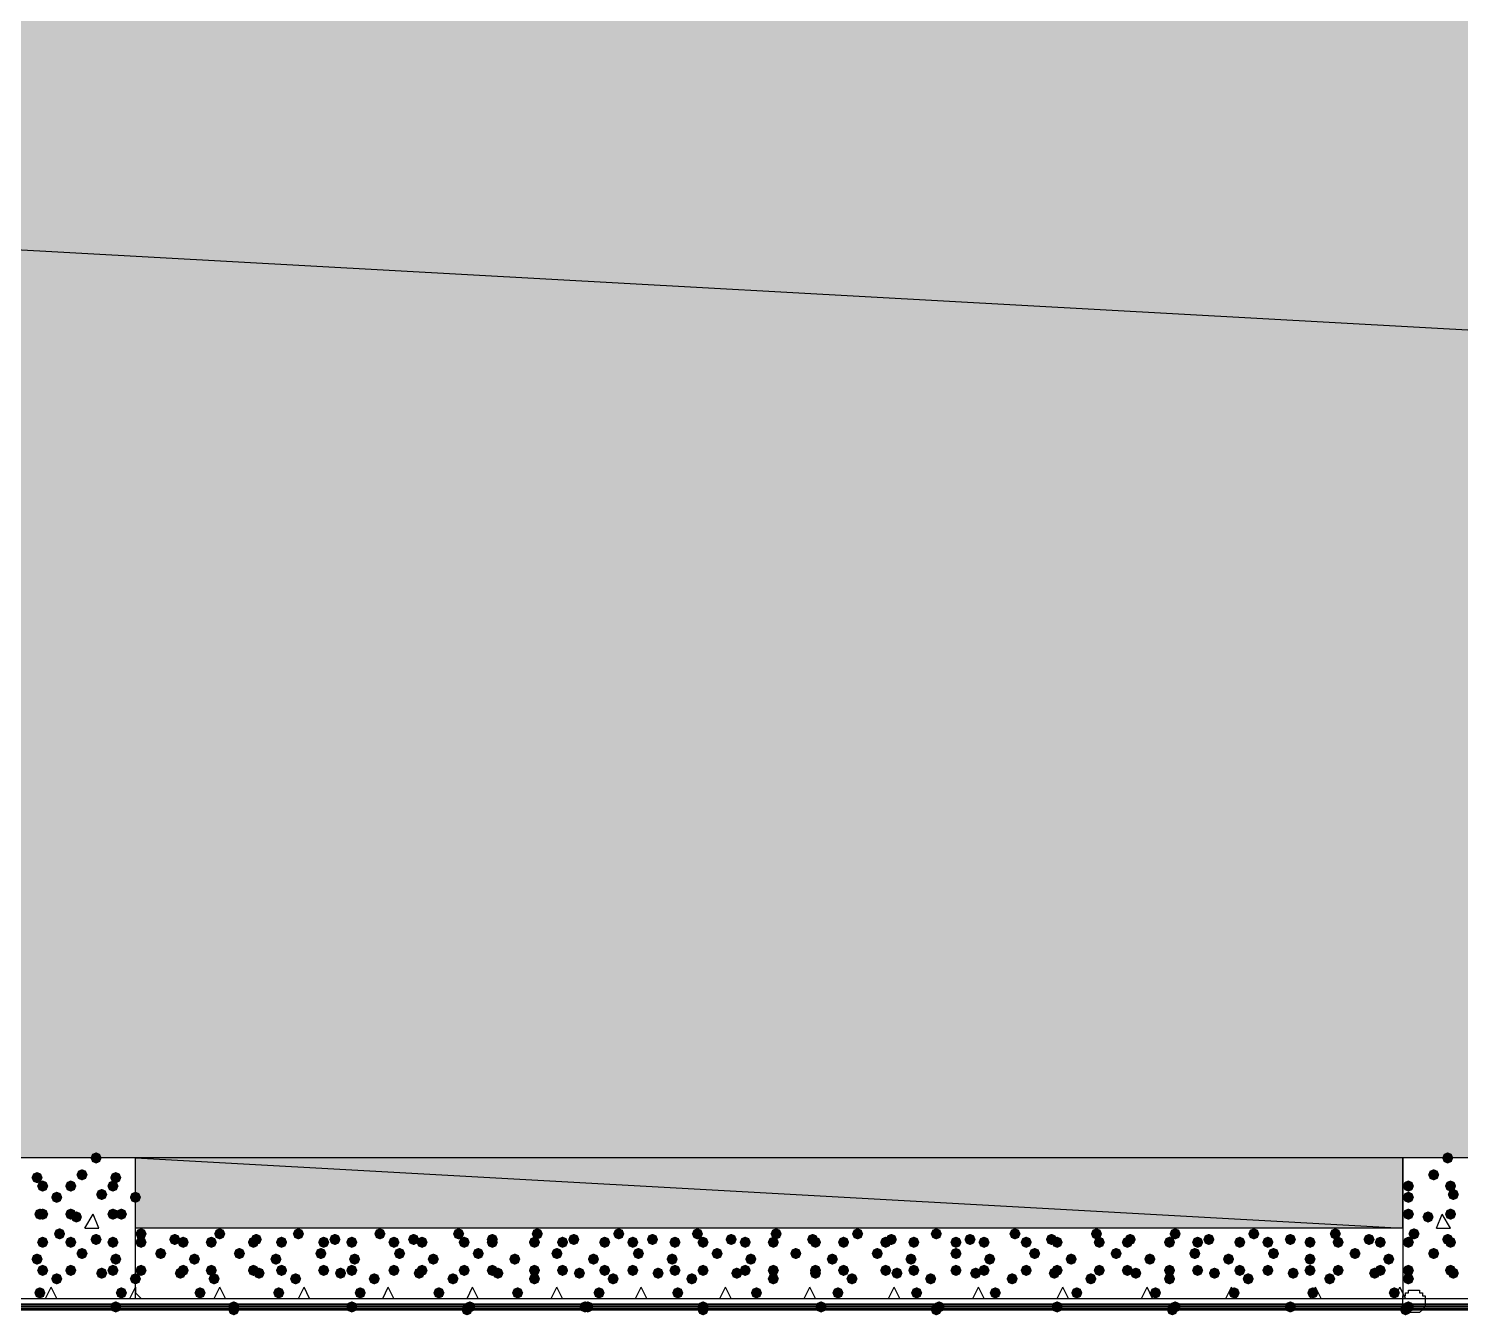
# Model space of a CAD drawing. Header units: millimetres. Extents: x 0 to 420, y 0 to 297.
# Drawn here: x 130.77 to 152.34, y 99.99 to 119.37 of the extents above; entities that cross this region are included whole.
import ezdxf

# ---------------------------------------------------------------- set-up
doc = ezdxf.new("R2010")
doc.units = ezdxf.units.MM
doc.layers.get('0').update_dxf_attribs({"linetype": 'CONTINUOUS'})

msp = doc.modelspace()

# ---------------------------------------------------------------- hatches: boundary and pattern name
at = {"true_color": 0x000008}
h = msp.add_hatch(color=0, dxfattribs=at)
h.paths.add_polyline_path([(378.544667, 121.454333), (32.469667, 121.454333), (378.544667, 102.362)], flags=0)
h.paths.add_polyline_path([(32.469667, 121.454333), (378.544667, 102.362), (32.469667, 102.362)], flags=0)
at = {"true_color": 0x000007}
for points in [[(131.868333, 102.362), (131.843463, 102.302204), (131.783667, 102.277333), (131.723871, 102.302204), (131.699, 102.362), (131.723871, 102.421796), (131.783667, 102.446667), (131.843462, 102.421796)], [(152.230667, 102.362), (152.205796, 102.302204), (152.146, 102.277333), (152.086204, 102.302204), (152.061333, 102.362), (152.086204, 102.421796), (152.146, 102.446667), (152.205796, 102.421796)], [(130.979333, 102.065667), (130.954462, 102.005871), (130.894667, 101.981), (130.834871, 102.005871), (130.81, 102.065667), (130.834871, 102.125462), (130.894667, 102.150333), (130.954462, 102.125463)], [(131.064, 101.938667), (131.039129, 101.878871), (130.979333, 101.854), (130.919538, 101.878871), (130.894667, 101.938667), (130.919537, 101.998462), (130.979333, 102.023333), (131.039129, 101.998463)], [(131.487333, 101.938667), (131.462463, 101.878871), (131.402667, 101.854), (131.342871, 101.878871), (131.318, 101.938667), (131.342871, 101.998462), (131.402667, 102.023333), (131.462462, 101.998463)], [(131.656667, 102.108), (131.631796, 102.048204), (131.572, 102.023333), (131.512204, 102.048204), (131.487333, 102.108), (131.512204, 102.167796), (131.572, 102.192667), (131.631796, 102.167796)], [(132.122333, 101.938667), (132.097463, 101.878871), (132.037667, 101.854), (131.977871, 101.878871), (131.953, 101.938667), (131.977871, 101.998462), (132.037667, 102.023333), (132.097462, 101.998463)], [(132.164667, 102.065667), (132.139796, 102.005871), (132.08, 101.981), (132.020204, 102.005871), (131.995333, 102.065667), (132.020204, 102.125462), (132.08, 102.150333), (132.139796, 102.125463)], [(151.638, 101.938667), (151.613129, 101.878871), (151.553333, 101.854), (151.493538, 101.878871), (151.468667, 101.938667), (151.493537, 101.998462), (151.553333, 102.023333), (151.613129, 101.998463)], [(152.019, 102.108), (151.994129, 102.048204), (151.934333, 102.023333), (151.874538, 102.048204), (151.849667, 102.108), (151.874537, 102.167796), (151.934333, 102.192667), (151.994129, 102.167796)], [(152.273, 101.938667), (152.248129, 101.878871), (152.188333, 101.854), (152.128537, 101.878871), (152.103667, 101.938667), (152.128537, 101.998462), (152.188333, 102.023333), (152.248129, 101.998463)], [(131.275667, 101.769333), (131.250796, 101.709537), (131.191, 101.684667), (131.131204, 101.709537), (131.106333, 101.769333), (131.131204, 101.829129), (131.191, 101.854), (131.250796, 101.829129)], [(131.953, 101.811667), (131.928129, 101.751871), (131.868333, 101.727), (131.808538, 101.751871), (131.783667, 101.811667), (131.808537, 101.871462), (131.868333, 101.896333), (131.928129, 101.871463)], [(132.461, 101.769333), (132.436129, 101.709537), (132.376333, 101.684667), (132.316538, 101.709537), (132.291667, 101.769333), (132.316537, 101.829129), (132.376333, 101.854), (132.436129, 101.829129)], [(151.638, 101.769333), (151.613129, 101.709537), (151.553333, 101.684667), (151.493538, 101.709537), (151.468667, 101.769333), (151.493537, 101.829129), (151.553333, 101.854), (151.613129, 101.829129)], [(152.315333, 101.811667), (152.290462, 101.751871), (152.230667, 101.727), (152.170871, 101.751871), (152.146, 101.811667), (152.170871, 101.871462), (152.230667, 101.896333), (152.290462, 101.871463)], [(131.021667, 101.515333), (130.996796, 101.455537), (130.937, 101.430667), (130.877204, 101.455537), (130.852333, 101.515333), (130.877204, 101.575129), (130.937, 101.6), (130.996796, 101.575129)], [(131.064, 101.515333), (131.039129, 101.455537), (130.979333, 101.430667), (130.919538, 101.455537), (130.894667, 101.515333), (130.919537, 101.575129), (130.979333, 101.6), (131.039129, 101.575129)], [(131.487333, 101.515333), (131.462463, 101.455537), (131.402667, 101.430667), (131.342871, 101.455537), (131.318, 101.515333), (131.342871, 101.575129), (131.402667, 101.6), (131.462462, 101.575129)], [(132.122333, 101.515333), (132.097463, 101.455537), (132.037667, 101.430667), (131.977871, 101.455537), (131.953, 101.515333), (131.977871, 101.575129), (132.037667, 101.6), (132.097462, 101.575129)], [(132.249333, 101.515333), (132.224463, 101.455537), (132.164667, 101.430667), (132.104871, 101.455537), (132.08, 101.515333), (132.104871, 101.575129), (132.164667, 101.6), (132.224462, 101.575129)], [(151.638, 101.515333), (151.613129, 101.455537), (151.553333, 101.430667), (151.493538, 101.455537), (151.468667, 101.515333), (151.493537, 101.575129), (151.553333, 101.6), (151.613129, 101.575129)], [(152.273, 101.515333), (152.248129, 101.455537), (152.188333, 101.430667), (152.128537, 101.455537), (152.103667, 101.515333), (152.128537, 101.575129), (152.188333, 101.6), (152.248129, 101.575129)], [(131.572, 101.473), (131.547129, 101.413204), (131.487333, 101.388333), (131.427538, 101.413204), (131.402667, 101.473), (131.427537, 101.532796), (131.487333, 101.557667), (131.547129, 101.532796)], [(151.934333, 101.473), (151.909463, 101.413204), (151.849667, 101.388333), (151.789871, 101.413204), (151.765, 101.473), (151.789871, 101.532796), (151.849667, 101.557667), (151.909462, 101.532796)], [(131.064, 101.092), (131.039129, 101.032204), (130.979333, 101.007333), (130.919538, 101.032204), (130.894667, 101.092), (130.919537, 101.151796), (130.979333, 101.176667), (131.039129, 101.151796)], [(131.318, 101.219), (131.293129, 101.159204), (131.233333, 101.134333), (131.173537, 101.159204), (131.148667, 101.219), (131.173537, 101.278796), (131.233333, 101.303667), (131.293129, 101.278796)], [(131.487333, 101.092), (131.462463, 101.032204), (131.402667, 101.007333), (131.342871, 101.032204), (131.318, 101.092), (131.342871, 101.151796), (131.402667, 101.176667), (131.462462, 101.151796)], [(131.868333, 101.134333), (131.843463, 101.074537), (131.783667, 101.049667), (131.723871, 101.074537), (131.699, 101.134333), (131.723871, 101.194129), (131.783667, 101.219), (131.843462, 101.194129)], [(132.122333, 101.092), (132.097463, 101.032204), (132.037667, 101.007333), (131.977871, 101.032204), (131.953, 101.092), (131.977871, 101.151796), (132.037667, 101.176667), (132.097462, 101.151796)], [(151.638, 101.092), (151.613129, 101.032204), (151.553333, 101.007333), (151.493538, 101.032204), (151.468667, 101.092), (151.493537, 101.151796), (151.553333, 101.176667), (151.613129, 101.151796)], [(151.722667, 101.219), (151.697796, 101.159204), (151.638, 101.134333), (151.578204, 101.159204), (151.553333, 101.219), (151.578204, 101.278796), (151.638, 101.303667), (151.697796, 101.278796)], [(152.230667, 101.134333), (152.205796, 101.074537), (152.146, 101.049667), (152.086204, 101.074537), (152.061333, 101.134333), (152.086204, 101.194129), (152.146, 101.219), (152.205796, 101.194129)], [(152.273, 101.092), (152.248129, 101.032204), (152.188333, 101.007333), (152.128537, 101.032204), (152.103667, 101.092), (152.128537, 101.151796), (152.188333, 101.176667), (152.248129, 101.151796)], [(131.656667, 100.922667), (131.631796, 100.862871), (131.572, 100.838), (131.512204, 100.862871), (131.487333, 100.922667), (131.512204, 100.982462), (131.572, 101.007333), (131.631796, 100.982463)], [(152.019, 100.922667), (151.994129, 100.862871), (151.934333, 100.838), (151.874538, 100.862871), (151.849667, 100.922667), (151.874537, 100.982462), (151.934333, 101.007333), (151.994129, 100.982463)], [(130.979333, 100.838), (130.954462, 100.778204), (130.894667, 100.753333), (130.834871, 100.778204), (130.81, 100.838), (130.834871, 100.897796), (130.894667, 100.922667), (130.954462, 100.897796)], [(131.064, 100.668667), (131.039129, 100.608871), (130.979333, 100.584), (130.919538, 100.608871), (130.894667, 100.668667), (130.919537, 100.728462), (130.979333, 100.753333), (131.039129, 100.728463)], [(131.487333, 100.668667), (131.462463, 100.608871), (131.402667, 100.584), (131.342871, 100.608871), (131.318, 100.668667), (131.342871, 100.728462), (131.402667, 100.753333), (131.462462, 100.728463)], [(132.122333, 100.668667), (132.097463, 100.608871), (132.037667, 100.584), (131.977871, 100.608871), (131.953, 100.668667), (131.977871, 100.728462), (132.037667, 100.753333), (132.097462, 100.728463)], [(132.164667, 100.838), (132.139796, 100.778204), (132.08, 100.753333), (132.020204, 100.778204), (131.995333, 100.838), (132.020204, 100.897796), (132.08, 100.922667), (132.139796, 100.897796)], [(151.638, 100.668667), (151.613129, 100.608871), (151.553333, 100.584), (151.493538, 100.608871), (151.468667, 100.668667), (151.493537, 100.728462), (151.553333, 100.753333), (151.613129, 100.728463)], [(152.273, 100.668667), (152.248129, 100.608871), (152.188333, 100.584), (152.128537, 100.608871), (152.103667, 100.668667), (152.128537, 100.728462), (152.188333, 100.753333), (152.248129, 100.728463)], [(131.275667, 100.541667), (131.250796, 100.481871), (131.191, 100.457), (131.131204, 100.481871), (131.106333, 100.541667), (131.131204, 100.601462), (131.191, 100.626333), (131.250796, 100.601463)], [(131.953, 100.626333), (131.928129, 100.566537), (131.868333, 100.541667), (131.808538, 100.566537), (131.783667, 100.626333), (131.808537, 100.686129), (131.868333, 100.711), (131.928129, 100.686129)], [(132.461, 100.541667), (132.436129, 100.481871), (132.376333, 100.457), (132.316538, 100.481871), (132.291667, 100.541667), (132.316537, 100.601462), (132.376333, 100.626333), (132.436129, 100.601463)], [(151.638, 100.541667), (151.613129, 100.481871), (151.553333, 100.457), (151.493538, 100.481871), (151.468667, 100.541667), (151.493537, 100.601462), (151.553333, 100.626333), (151.613129, 100.601463)], [(152.315333, 100.626333), (152.290462, 100.566537), (152.230667, 100.541667), (152.170871, 100.566537), (152.146, 100.626333), (152.170871, 100.686129), (152.230667, 100.711), (152.290462, 100.686129)], [(131.021667, 100.33), (130.996796, 100.270204), (130.937, 100.245333), (130.877204, 100.270204), (130.852333, 100.33), (130.877204, 100.389796), (130.937, 100.414667), (130.996796, 100.389796)], [(132.249333, 100.33), (132.224463, 100.270204), (132.164667, 100.245333), (132.104871, 100.270204), (132.08, 100.33), (132.104871, 100.389796), (132.164667, 100.414667), (132.224462, 100.389796)]]:
    msp.add_hatch(color=0, dxfattribs=at).paths.add_polyline_path(points, flags=0)
at = {"true_color": 0x000008}
h = msp.add_hatch(color=0, dxfattribs=at)
h.paths.add_polyline_path([(151.468667, 102.362), (132.376333, 102.362), (151.468667, 101.303667)], flags=0)
h.paths.add_polyline_path([(132.376333, 102.362), (151.468667, 101.303667), (132.376333, 101.303667)], flags=0)
for points in [[(132.545667, 101.219), (132.520796, 101.159204), (132.461, 101.134333), (132.401204, 101.159204), (132.376333, 101.219), (132.401204, 101.278796), (132.461, 101.303667), (132.520796, 101.278796)], [(132.545667, 101.092), (132.520796, 101.032204), (132.461, 101.007333), (132.401204, 101.032204), (132.376333, 101.092), (132.401204, 101.151796), (132.461, 101.176667), (132.520796, 101.151796)], [(133.053667, 101.134333), (133.028796, 101.074537), (132.969, 101.049667), (132.909204, 101.074537), (132.884333, 101.134333), (132.909204, 101.194129), (132.969, 101.219), (133.028796, 101.194129)], [(133.180667, 101.092), (133.155796, 101.032204), (133.096, 101.007333), (133.036204, 101.032204), (133.011333, 101.092), (133.036204, 101.151796), (133.096, 101.176667), (133.155796, 101.151796)], [(133.604, 101.092), (133.579129, 101.032204), (133.519333, 101.007333), (133.459538, 101.032204), (133.434667, 101.092), (133.459537, 101.151796), (133.519333, 101.176667), (133.579129, 101.151796)], [(133.731, 101.219), (133.706129, 101.159204), (133.646333, 101.134333), (133.586538, 101.159204), (133.561667, 101.219), (133.586537, 101.278796), (133.646333, 101.303667), (133.706129, 101.278796)], [(134.239, 101.092), (134.214129, 101.032204), (134.154333, 101.007333), (134.094538, 101.032204), (134.069667, 101.092), (134.094537, 101.151796), (134.154333, 101.176667), (134.214129, 101.151796)], [(134.281333, 101.134333), (134.256463, 101.074537), (134.196667, 101.049667), (134.136871, 101.074537), (134.112, 101.134333), (134.136871, 101.194129), (134.196667, 101.219), (134.256462, 101.194129)], [(134.662333, 101.092), (134.637463, 101.032204), (134.577667, 101.007333), (134.517871, 101.032204), (134.493, 101.092), (134.517871, 101.151796), (134.577667, 101.176667), (134.637462, 101.151796)], [(134.916333, 101.219), (134.891462, 101.159204), (134.831667, 101.134333), (134.771871, 101.159204), (134.747, 101.219), (134.771871, 101.278796), (134.831667, 101.303667), (134.891462, 101.278796)], [(135.297333, 101.092), (135.272463, 101.032204), (135.212667, 101.007333), (135.152871, 101.032204), (135.128, 101.092), (135.152871, 101.151796), (135.212667, 101.176667), (135.272462, 101.151796)], [(135.466667, 101.134333), (135.441796, 101.074537), (135.382, 101.049667), (135.322204, 101.074537), (135.297333, 101.134333), (135.322204, 101.194129), (135.382, 101.219), (135.441796, 101.194129)], [(135.720667, 101.092), (135.695796, 101.032204), (135.636, 101.007333), (135.576204, 101.032204), (135.551333, 101.092), (135.576204, 101.151796), (135.636, 101.176667), (135.695796, 101.151796)], [(136.144, 101.219), (136.119129, 101.159204), (136.059333, 101.134333), (135.999538, 101.159204), (135.974667, 101.219), (135.999537, 101.278796), (136.059333, 101.303667), (136.119129, 101.278796)], [(136.355667, 101.092), (136.330796, 101.032204), (136.271, 101.007333), (136.211204, 101.032204), (136.186333, 101.092), (136.211204, 101.151796), (136.271, 101.176667), (136.330796, 101.151796)], [(136.652, 101.134333), (136.627129, 101.074537), (136.567333, 101.049667), (136.507538, 101.074537), (136.482667, 101.134333), (136.507537, 101.194129), (136.567333, 101.219), (136.627129, 101.194129)], [(136.779, 101.092), (136.754129, 101.032204), (136.694333, 101.007333), (136.634537, 101.032204), (136.609667, 101.092), (136.634537, 101.151796), (136.694333, 101.176667), (136.754129, 101.151796)], [(137.329333, 101.219), (137.304463, 101.159204), (137.244667, 101.134333), (137.184871, 101.159204), (137.16, 101.219), (137.184871, 101.278796), (137.244667, 101.303667), (137.304462, 101.278796)], [(137.414, 101.092), (137.389129, 101.032204), (137.329333, 101.007333), (137.269538, 101.032204), (137.244667, 101.092), (137.269537, 101.151796), (137.329333, 101.176667), (137.389129, 101.151796)], [(137.837333, 101.134333), (137.812463, 101.074537), (137.752667, 101.049667), (137.692871, 101.074537), (137.668, 101.134333), (137.692871, 101.194129), (137.752667, 101.219), (137.812462, 101.194129)], [(137.837333, 101.092), (137.812463, 101.032204), (137.752667, 101.007333), (137.692871, 101.032204), (137.668, 101.092), (137.692871, 101.151796), (137.752667, 101.176667), (137.812462, 101.151796)], [(138.472333, 101.092), (138.447463, 101.032204), (138.387667, 101.007333), (138.327871, 101.032204), (138.303, 101.092), (138.327871, 101.151796), (138.387667, 101.176667), (138.447462, 101.151796)], [(138.514667, 101.219), (138.489796, 101.159204), (138.43, 101.134333), (138.370204, 101.159204), (138.345333, 101.219), (138.370204, 101.278796), (138.43, 101.303667), (138.489796, 101.278796)], [(138.895667, 101.092), (138.870796, 101.032204), (138.811, 101.007333), (138.751204, 101.032204), (138.726333, 101.092), (138.751204, 101.151796), (138.811, 101.176667), (138.870796, 101.151796)], [(139.065, 101.134333), (139.040129, 101.074537), (138.980333, 101.049667), (138.920537, 101.074537), (138.895667, 101.134333), (138.920537, 101.194129), (138.980333, 101.219), (139.040129, 101.194129)], [(139.530667, 101.092), (139.505796, 101.032204), (139.446, 101.007333), (139.386204, 101.032204), (139.361333, 101.092), (139.386204, 101.151796), (139.446, 101.176667), (139.505796, 101.151796)], [(139.742333, 101.219), (139.717463, 101.159204), (139.657667, 101.134333), (139.597871, 101.159204), (139.573, 101.219), (139.597871, 101.278796), (139.657667, 101.303667), (139.717462, 101.278796)], [(139.954, 101.092), (139.929129, 101.032204), (139.869333, 101.007333), (139.809538, 101.032204), (139.784667, 101.092), (139.809537, 101.151796), (139.869333, 101.176667), (139.929129, 101.151796)], [(140.250333, 101.134333), (140.225463, 101.074537), (140.165667, 101.049667), (140.105871, 101.074537), (140.081, 101.134333), (140.105871, 101.194129), (140.165667, 101.219), (140.225462, 101.194129)], [(140.589, 101.092), (140.564129, 101.032204), (140.504333, 101.007333), (140.444538, 101.032204), (140.419667, 101.092), (140.444537, 101.151796), (140.504333, 101.176667), (140.564129, 101.151796)], [(140.927667, 101.219), (140.902796, 101.159204), (140.843, 101.134333), (140.783204, 101.159204), (140.758333, 101.219), (140.783204, 101.278796), (140.843, 101.303667), (140.902796, 101.278796)], [(141.012333, 101.092), (140.987462, 101.032204), (140.927667, 101.007333), (140.867871, 101.032204), (140.843, 101.092), (140.867871, 101.151796), (140.927667, 101.176667), (140.987462, 101.151796)], [(141.435667, 101.134333), (141.410796, 101.074537), (141.351, 101.049667), (141.291204, 101.074537), (141.266333, 101.134333), (141.291204, 101.194129), (141.351, 101.219), (141.410796, 101.194129)], [(141.647333, 101.092), (141.622463, 101.032204), (141.562667, 101.007333), (141.502871, 101.032204), (141.478, 101.092), (141.502871, 101.151796), (141.562667, 101.176667), (141.622462, 101.151796)], [(142.070667, 101.092), (142.045796, 101.032204), (141.986, 101.007333), (141.926204, 101.032204), (141.901333, 101.092), (141.926204, 101.151796), (141.986, 101.176667), (142.045796, 101.151796)], [(142.113, 101.219), (142.088129, 101.159204), (142.028333, 101.134333), (141.968538, 101.159204), (141.943667, 101.219), (141.968537, 101.278796), (142.028333, 101.303667), (142.088129, 101.278796)], [(142.663333, 101.134333), (142.638463, 101.074537), (142.578667, 101.049667), (142.518871, 101.074537), (142.494, 101.134333), (142.518871, 101.194129), (142.578667, 101.219), (142.638462, 101.194129)], [(142.705667, 101.092), (142.680796, 101.032204), (142.621, 101.007333), (142.561204, 101.032204), (142.536333, 101.092), (142.561204, 101.151796), (142.621, 101.176667), (142.680796, 101.151796)], [(143.129, 101.092), (143.104129, 101.032204), (143.044333, 101.007333), (142.984537, 101.032204), (142.959667, 101.092), (142.984537, 101.151796), (143.044333, 101.176667), (143.104129, 101.151796)], [(143.340667, 101.219), (143.315796, 101.159204), (143.256, 101.134333), (143.196204, 101.159204), (143.171333, 101.219), (143.196204, 101.278796), (143.256, 101.303667), (143.315796, 101.278796)], [(143.764, 101.092), (143.739129, 101.032204), (143.679333, 101.007333), (143.619538, 101.032204), (143.594667, 101.092), (143.619537, 101.151796), (143.679333, 101.176667), (143.739129, 101.151796)], [(143.848667, 101.134333), (143.823796, 101.074537), (143.764, 101.049667), (143.704204, 101.074537), (143.679333, 101.134333), (143.704204, 101.194129), (143.764, 101.219), (143.823796, 101.194129)], [(144.187333, 101.092), (144.162463, 101.032204), (144.102667, 101.007333), (144.042871, 101.032204), (144.018, 101.092), (144.042871, 101.151796), (144.102667, 101.176667), (144.162462, 101.151796)], [(144.526, 101.219), (144.501129, 101.159204), (144.441333, 101.134333), (144.381538, 101.159204), (144.356667, 101.219), (144.381537, 101.278796), (144.441333, 101.303667), (144.501129, 101.278796)], [(144.822333, 101.092), (144.797462, 101.032204), (144.737667, 101.007333), (144.677871, 101.032204), (144.653, 101.092), (144.677871, 101.151796), (144.737667, 101.176667), (144.797462, 101.151796)], [(145.034, 101.134333), (145.009129, 101.074537), (144.949333, 101.049667), (144.889538, 101.074537), (144.864667, 101.134333), (144.889537, 101.194129), (144.949333, 101.219), (145.009129, 101.194129)], [(145.245667, 101.092), (145.220796, 101.032204), (145.161, 101.007333), (145.101204, 101.032204), (145.076333, 101.092), (145.101204, 101.151796), (145.161, 101.176667), (145.220796, 101.151796)], [(145.711333, 101.219), (145.686462, 101.159204), (145.626667, 101.134333), (145.566871, 101.159204), (145.542, 101.219), (145.566871, 101.278796), (145.626667, 101.303667), (145.686462, 101.278796)], [(145.880667, 101.092), (145.855796, 101.032204), (145.796, 101.007333), (145.736204, 101.032204), (145.711333, 101.092), (145.736204, 101.151796), (145.796, 101.176667), (145.855796, 101.151796)], [(146.261667, 101.134333), (146.236796, 101.074537), (146.177, 101.049667), (146.117204, 101.074537), (146.092333, 101.134333), (146.117204, 101.194129), (146.177, 101.219), (146.236796, 101.194129)], [(146.346333, 101.092), (146.321463, 101.032204), (146.261667, 101.007333), (146.201871, 101.032204), (146.177, 101.092), (146.201871, 101.151796), (146.261667, 101.176667), (146.321462, 101.151796)], [(146.939, 101.219), (146.914129, 101.159204), (146.854333, 101.134333), (146.794537, 101.159204), (146.769667, 101.219), (146.794537, 101.278796), (146.854333, 101.303667), (146.914129, 101.278796)], [(146.981333, 101.092), (146.956462, 101.032204), (146.896667, 101.007333), (146.836871, 101.032204), (146.812, 101.092), (146.836871, 101.151796), (146.896667, 101.176667), (146.956462, 101.151796)], [(147.404667, 101.092), (147.379796, 101.032204), (147.32, 101.007333), (147.260204, 101.032204), (147.235333, 101.092), (147.260204, 101.151796), (147.32, 101.176667), (147.379796, 101.151796)], [(147.447, 101.134333), (147.422129, 101.074537), (147.362333, 101.049667), (147.302538, 101.074537), (147.277667, 101.134333), (147.302537, 101.194129), (147.362333, 101.219), (147.422129, 101.194129)], [(148.039667, 101.092), (148.014796, 101.032204), (147.955, 101.007333), (147.895204, 101.032204), (147.870333, 101.092), (147.895204, 101.151796), (147.955, 101.176667), (148.014796, 101.151796)], [(148.124333, 101.219), (148.099463, 101.159204), (148.039667, 101.134333), (147.979871, 101.159204), (147.955, 101.219), (147.979871, 101.278796), (148.039667, 101.303667), (148.099462, 101.278796)], [(148.463, 101.092), (148.438129, 101.032204), (148.378333, 101.007333), (148.318537, 101.032204), (148.293667, 101.092), (148.318537, 101.151796), (148.378333, 101.176667), (148.438129, 101.151796)], [(148.632333, 101.134333), (148.607463, 101.074537), (148.547667, 101.049667), (148.487871, 101.074537), (148.463, 101.134333), (148.487871, 101.194129), (148.547667, 101.219), (148.607462, 101.194129)], [(149.098, 101.092), (149.073129, 101.032204), (149.013333, 101.007333), (148.953537, 101.032204), (148.928667, 101.092), (148.953537, 101.151796), (149.013333, 101.176667), (149.073129, 101.151796)], [(149.309667, 101.219), (149.284796, 101.159204), (149.225, 101.134333), (149.165204, 101.159204), (149.140333, 101.219), (149.165204, 101.278796), (149.225, 101.303667), (149.284796, 101.278796)], [(149.521333, 101.092), (149.496462, 101.032204), (149.436667, 101.007333), (149.376871, 101.032204), (149.352, 101.092), (149.376871, 101.151796), (149.436667, 101.176667), (149.496462, 101.151796)], [(149.86, 101.134333), (149.835129, 101.074537), (149.775333, 101.049667), (149.715538, 101.074537), (149.690667, 101.134333), (149.715537, 101.194129), (149.775333, 101.219), (149.835129, 101.194129)], [(150.156333, 101.092), (150.131463, 101.032204), (150.071667, 101.007333), (150.011871, 101.032204), (149.987, 101.092), (150.011871, 101.151796), (150.071667, 101.176667), (150.131462, 101.151796)], [(150.537333, 101.219), (150.512462, 101.159204), (150.452667, 101.134333), (150.392871, 101.159204), (150.368, 101.219), (150.392871, 101.278796), (150.452667, 101.303667), (150.512462, 101.278796)], [(150.579667, 101.092), (150.554796, 101.032204), (150.495, 101.007333), (150.435204, 101.032204), (150.410333, 101.092), (150.435204, 101.151796), (150.495, 101.176667), (150.554796, 101.151796)], [(151.045333, 101.134333), (151.020463, 101.074537), (150.960667, 101.049667), (150.900871, 101.074537), (150.876, 101.134333), (150.900871, 101.194129), (150.960667, 101.219), (151.020462, 101.194129)], [(151.214667, 101.092), (151.189796, 101.032204), (151.13, 101.007333), (151.070204, 101.032204), (151.045333, 101.092), (151.070204, 101.151796), (151.13, 101.176667), (151.189796, 101.151796)], [(132.842, 100.922667), (132.817129, 100.862871), (132.757333, 100.838), (132.697538, 100.862871), (132.672667, 100.922667), (132.697537, 100.982462), (132.757333, 101.007333), (132.817129, 100.982463)], [(134.027333, 100.922667), (134.002463, 100.862871), (133.942667, 100.838), (133.882871, 100.862871), (133.858, 100.922667), (133.882871, 100.982462), (133.942667, 101.007333), (134.002462, 100.982463)], [(135.255, 100.922667), (135.230129, 100.862871), (135.170333, 100.838), (135.110537, 100.862871), (135.085667, 100.922667), (135.110537, 100.982462), (135.170333, 101.007333), (135.230129, 100.982463)], [(136.440333, 100.922667), (136.415463, 100.862871), (136.355667, 100.838), (136.295871, 100.862871), (136.271, 100.922667), (136.295871, 100.982462), (136.355667, 101.007333), (136.415462, 100.982463)], [(137.625667, 100.922667), (137.600796, 100.862871), (137.541, 100.838), (137.481204, 100.862871), (137.456333, 100.922667), (137.481204, 100.982462), (137.541, 101.007333), (137.600796, 100.982463)], [(138.811, 100.922667), (138.786129, 100.862871), (138.726333, 100.838), (138.666538, 100.862871), (138.641667, 100.922667), (138.666537, 100.982462), (138.726333, 101.007333), (138.786129, 100.982463)], [(140.038667, 100.922667), (140.013796, 100.862871), (139.954, 100.838), (139.894204, 100.862871), (139.869333, 100.922667), (139.894204, 100.982462), (139.954, 101.007333), (140.013796, 100.982463)], [(141.224, 100.922667), (141.199129, 100.862871), (141.139333, 100.838), (141.079537, 100.862871), (141.054667, 100.922667), (141.079537, 100.982462), (141.139333, 101.007333), (141.199129, 100.982463)], [(142.409333, 100.922667), (142.384463, 100.862871), (142.324667, 100.838), (142.264871, 100.862871), (142.24, 100.922667), (142.264871, 100.982462), (142.324667, 101.007333), (142.384462, 100.982463)], [(143.637, 100.922667), (143.612129, 100.862871), (143.552333, 100.838), (143.492538, 100.862871), (143.467667, 100.922667), (143.492537, 100.982462), (143.552333, 101.007333), (143.612129, 100.982463)], [(144.822333, 100.922667), (144.797462, 100.862871), (144.737667, 100.838), (144.677871, 100.862871), (144.653, 100.922667), (144.677871, 100.982462), (144.737667, 101.007333), (144.797462, 100.982463)], [(146.007667, 100.922667), (145.982796, 100.862871), (145.923, 100.838), (145.863204, 100.862871), (145.838333, 100.922667), (145.863204, 100.982462), (145.923, 101.007333), (145.982796, 100.982463)], [(147.235333, 100.922667), (147.210463, 100.862871), (147.150667, 100.838), (147.090871, 100.862871), (147.066, 100.922667), (147.090871, 100.982462), (147.150667, 101.007333), (147.210462, 100.982463)], [(148.420667, 100.922667), (148.395796, 100.862871), (148.336, 100.838), (148.276204, 100.862871), (148.251333, 100.922667), (148.276204, 100.982462), (148.336, 101.007333), (148.395796, 100.982463)], [(149.606, 100.922667), (149.581129, 100.862871), (149.521333, 100.838), (149.461538, 100.862871), (149.436667, 100.922667), (149.461537, 100.982462), (149.521333, 101.007333), (149.581129, 100.982463)], [(150.833667, 100.922667), (150.808796, 100.862871), (150.749, 100.838), (150.689204, 100.862871), (150.664333, 100.922667), (150.689204, 100.982462), (150.749, 101.007333), (150.808796, 100.982463)], [(132.545667, 100.668667), (132.520796, 100.608871), (132.461, 100.584), (132.401204, 100.608871), (132.376333, 100.668667), (132.401204, 100.728462), (132.461, 100.753333), (132.520796, 100.728463)], [(133.180667, 100.668667), (133.155796, 100.608871), (133.096, 100.584), (133.036204, 100.608871), (133.011333, 100.668667), (133.036204, 100.728462), (133.096, 100.753333), (133.155796, 100.728463)], [(133.35, 100.838), (133.325129, 100.778204), (133.265333, 100.753333), (133.205537, 100.778204), (133.180667, 100.838), (133.205537, 100.897796), (133.265333, 100.922667), (133.325129, 100.897796)], [(133.604, 100.668667), (133.579129, 100.608871), (133.519333, 100.584), (133.459538, 100.608871), (133.434667, 100.668667), (133.459537, 100.728462), (133.519333, 100.753333), (133.579129, 100.728463)], [(134.239, 100.668667), (134.214129, 100.608871), (134.154333, 100.584), (134.094538, 100.608871), (134.069667, 100.668667), (134.094537, 100.728462), (134.154333, 100.753333), (134.214129, 100.728463)], [(134.577667, 100.838), (134.552796, 100.778204), (134.493, 100.753333), (134.433204, 100.778204), (134.408333, 100.838), (134.433204, 100.897796), (134.493, 100.922667), (134.552796, 100.897796)], [(134.662333, 100.668667), (134.637463, 100.608871), (134.577667, 100.584), (134.517871, 100.608871), (134.493, 100.668667), (134.517871, 100.728462), (134.577667, 100.753333), (134.637462, 100.728463)], [(135.297333, 100.668667), (135.272463, 100.608871), (135.212667, 100.584), (135.152871, 100.608871), (135.128, 100.668667), (135.152871, 100.728462), (135.212667, 100.753333), (135.272462, 100.728463)], [(135.720667, 100.668667), (135.695796, 100.608871), (135.636, 100.584), (135.576204, 100.608871), (135.551333, 100.668667), (135.576204, 100.728462), (135.636, 100.753333), (135.695796, 100.728463)], [(135.763, 100.838), (135.738129, 100.778204), (135.678333, 100.753333), (135.618538, 100.778204), (135.593667, 100.838), (135.618537, 100.897796), (135.678333, 100.922667), (135.738129, 100.897796)], [(136.355667, 100.668667), (136.330796, 100.608871), (136.271, 100.584), (136.211204, 100.608871), (136.186333, 100.668667), (136.211204, 100.728462), (136.271, 100.753333), (136.330796, 100.728463)], [(136.779, 100.668667), (136.754129, 100.608871), (136.694333, 100.584), (136.634537, 100.608871), (136.609667, 100.668667), (136.634537, 100.728462), (136.694333, 100.753333), (136.754129, 100.728463)], [(136.948333, 100.838), (136.923463, 100.778204), (136.863667, 100.753333), (136.803871, 100.778204), (136.779, 100.838), (136.803871, 100.897796), (136.863667, 100.922667), (136.923462, 100.897796)], [(137.414, 100.668667), (137.389129, 100.608871), (137.329333, 100.584), (137.269538, 100.608871), (137.244667, 100.668667), (137.269537, 100.728462), (137.329333, 100.753333), (137.389129, 100.728463)], [(137.837333, 100.668667), (137.812463, 100.608871), (137.752667, 100.584), (137.692871, 100.608871), (137.668, 100.668667), (137.692871, 100.728462), (137.752667, 100.753333), (137.812462, 100.728463)], [(138.176, 100.838), (138.151129, 100.778204), (138.091333, 100.753333), (138.031538, 100.778204), (138.006667, 100.838), (138.031537, 100.897796), (138.091333, 100.922667), (138.151129, 100.897796)], [(138.472333, 100.668667), (138.447463, 100.608871), (138.387667, 100.584), (138.327871, 100.608871), (138.303, 100.668667), (138.327871, 100.728462), (138.387667, 100.753333), (138.447462, 100.728463)], [(138.895667, 100.668667), (138.870796, 100.608871), (138.811, 100.584), (138.751204, 100.608871), (138.726333, 100.668667), (138.751204, 100.728462), (138.811, 100.753333), (138.870796, 100.728463)], [(139.361333, 100.838), (139.336462, 100.778204), (139.276667, 100.753333), (139.216871, 100.778204), (139.192, 100.838), (139.216871, 100.897796), (139.276667, 100.922667), (139.336462, 100.897796)], [(139.530667, 100.668667), (139.505796, 100.608871), (139.446, 100.584), (139.386204, 100.608871), (139.361333, 100.668667), (139.386204, 100.728462), (139.446, 100.753333), (139.505796, 100.728463)], [(139.954, 100.668667), (139.929129, 100.608871), (139.869333, 100.584), (139.809538, 100.608871), (139.784667, 100.668667), (139.809537, 100.728462), (139.869333, 100.753333), (139.929129, 100.728463)], [(140.546667, 100.838), (140.521796, 100.778204), (140.462, 100.753333), (140.402204, 100.778204), (140.377333, 100.838), (140.402204, 100.897796), (140.462, 100.922667), (140.521796, 100.897796)], [(140.589, 100.668667), (140.564129, 100.608871), (140.504333, 100.584), (140.444538, 100.608871), (140.419667, 100.668667), (140.444537, 100.728462), (140.504333, 100.753333), (140.564129, 100.728463)], [(141.012333, 100.668667), (140.987462, 100.608871), (140.927667, 100.584), (140.867871, 100.608871), (140.843, 100.668667), (140.867871, 100.728462), (140.927667, 100.753333), (140.987462, 100.728463)], [(141.647333, 100.668667), (141.622463, 100.608871), (141.562667, 100.584), (141.502871, 100.608871), (141.478, 100.668667), (141.502871, 100.728462), (141.562667, 100.753333), (141.622462, 100.728463)], [(141.732, 100.838), (141.707129, 100.778204), (141.647333, 100.753333), (141.587538, 100.778204), (141.562667, 100.838), (141.587537, 100.897796), (141.647333, 100.922667), (141.707129, 100.897796)], [(142.070667, 100.668667), (142.045796, 100.608871), (141.986, 100.584), (141.926204, 100.608871), (141.901333, 100.668667), (141.926204, 100.728462), (141.986, 100.753333), (142.045796, 100.728463)], [(142.705667, 100.668667), (142.680796, 100.608871), (142.621, 100.584), (142.561204, 100.608871), (142.536333, 100.668667), (142.561204, 100.728462), (142.621, 100.753333), (142.680796, 100.728463)], [(142.959667, 100.838), (142.934796, 100.778204), (142.875, 100.753333), (142.815204, 100.778204), (142.790333, 100.838), (142.815204, 100.897796), (142.875, 100.922667), (142.934796, 100.897796)], [(143.129, 100.668667), (143.104129, 100.608871), (143.044333, 100.584), (142.984537, 100.608871), (142.959667, 100.668667), (142.984537, 100.728462), (143.044333, 100.753333), (143.104129, 100.728463)], [(143.764, 100.668667), (143.739129, 100.608871), (143.679333, 100.584), (143.619538, 100.608871), (143.594667, 100.668667), (143.619537, 100.728462), (143.679333, 100.753333), (143.739129, 100.728463)], [(144.145, 100.838), (144.120129, 100.778204), (144.060333, 100.753333), (144.000538, 100.778204), (143.975667, 100.838), (144.000537, 100.897796), (144.060333, 100.922667), (144.120129, 100.897796)], [(144.187333, 100.668667), (144.162463, 100.608871), (144.102667, 100.584), (144.042871, 100.608871), (144.018, 100.668667), (144.042871, 100.728462), (144.102667, 100.753333), (144.162462, 100.728463)], [(144.822333, 100.668667), (144.797462, 100.608871), (144.737667, 100.584), (144.677871, 100.608871), (144.653, 100.668667), (144.677871, 100.728462), (144.737667, 100.753333), (144.797462, 100.728463)], [(145.245667, 100.668667), (145.220796, 100.608871), (145.161, 100.584), (145.101204, 100.608871), (145.076333, 100.668667), (145.101204, 100.728462), (145.161, 100.753333), (145.220796, 100.728463)], [(145.330333, 100.838), (145.305463, 100.778204), (145.245667, 100.753333), (145.185871, 100.778204), (145.161, 100.838), (145.185871, 100.897796), (145.245667, 100.922667), (145.305462, 100.897796)], [(145.880667, 100.668667), (145.855796, 100.608871), (145.796, 100.584), (145.736204, 100.608871), (145.711333, 100.668667), (145.736204, 100.728462), (145.796, 100.753333), (145.855796, 100.728463)], [(146.346333, 100.668667), (146.321463, 100.608871), (146.261667, 100.584), (146.201871, 100.608871), (146.177, 100.668667), (146.201871, 100.728462), (146.261667, 100.753333), (146.321462, 100.728463)], [(146.558, 100.838), (146.533129, 100.778204), (146.473333, 100.753333), (146.413538, 100.778204), (146.388667, 100.838), (146.413537, 100.897796), (146.473333, 100.922667), (146.533129, 100.897796)], [(146.981333, 100.668667), (146.956462, 100.608871), (146.896667, 100.584), (146.836871, 100.608871), (146.812, 100.668667), (146.836871, 100.728462), (146.896667, 100.753333), (146.956462, 100.728463)], [(147.404667, 100.668667), (147.379796, 100.608871), (147.32, 100.584), (147.260204, 100.608871), (147.235333, 100.668667), (147.260204, 100.728462), (147.32, 100.753333), (147.379796, 100.728463)], [(147.743333, 100.838), (147.718462, 100.778204), (147.658667, 100.753333), (147.598871, 100.778204), (147.574, 100.838), (147.598871, 100.897796), (147.658667, 100.922667), (147.718462, 100.897796)], [(148.039667, 100.668667), (148.014796, 100.608871), (147.955, 100.584), (147.895204, 100.608871), (147.870333, 100.668667), (147.895204, 100.728462), (147.955, 100.753333), (148.014796, 100.728463)], [(148.463, 100.668667), (148.438129, 100.608871), (148.378333, 100.584), (148.318537, 100.608871), (148.293667, 100.668667), (148.318537, 100.728462), (148.378333, 100.753333), (148.438129, 100.728463)], [(148.928667, 100.838), (148.903796, 100.778204), (148.844, 100.753333), (148.784204, 100.778204), (148.759333, 100.838), (148.784204, 100.897796), (148.844, 100.922667), (148.903796, 100.897796)], [(149.098, 100.668667), (149.073129, 100.608871), (149.013333, 100.584), (148.953537, 100.608871), (148.928667, 100.668667), (148.953537, 100.728462), (149.013333, 100.753333), (149.073129, 100.728463)], [(149.521333, 100.668667), (149.496462, 100.608871), (149.436667, 100.584), (149.376871, 100.608871), (149.352, 100.668667), (149.376871, 100.728462), (149.436667, 100.753333), (149.496462, 100.728463)], [(150.156333, 100.838), (150.131463, 100.778204), (150.071667, 100.753333), (150.011871, 100.778204), (149.987, 100.838), (150.011871, 100.897796), (150.071667, 100.922667), (150.131462, 100.897796)], [(150.156333, 100.668667), (150.131463, 100.608871), (150.071667, 100.584), (150.011871, 100.608871), (149.987, 100.668667), (150.011871, 100.728462), (150.071667, 100.753333), (150.131462, 100.728463)], [(150.579667, 100.668667), (150.554796, 100.608871), (150.495, 100.584), (150.435204, 100.608871), (150.410333, 100.668667), (150.435204, 100.728462), (150.495, 100.753333), (150.554796, 100.728463)], [(151.214667, 100.668667), (151.189796, 100.608871), (151.13, 100.584), (151.070204, 100.608871), (151.045333, 100.668667), (151.070204, 100.728462), (151.13, 100.753333), (151.189796, 100.728463)], [(151.341667, 100.838), (151.316796, 100.778204), (151.257, 100.753333), (151.197204, 100.778204), (151.172333, 100.838), (151.197204, 100.897796), (151.257, 100.922667), (151.316796, 100.897796)], [(133.138333, 100.626333), (133.113463, 100.566537), (133.053667, 100.541667), (132.993871, 100.566537), (132.969, 100.626333), (132.993871, 100.686129), (133.053667, 100.711), (133.113462, 100.686129)], [(133.646333, 100.541667), (133.621463, 100.481871), (133.561667, 100.457), (133.501871, 100.481871), (133.477, 100.541667), (133.501871, 100.601462), (133.561667, 100.626333), (133.621462, 100.601463)], [(134.323667, 100.626333), (134.298796, 100.566537), (134.239, 100.541667), (134.179204, 100.566537), (134.154333, 100.626333), (134.179204, 100.686129), (134.239, 100.711), (134.298796, 100.686129)], [(134.874, 100.541667), (134.849129, 100.481871), (134.789333, 100.457), (134.729537, 100.481871), (134.704667, 100.541667), (134.729537, 100.601462), (134.789333, 100.626333), (134.849129, 100.601463)], [(135.551333, 100.626333), (135.526463, 100.566537), (135.466667, 100.541667), (135.406871, 100.566537), (135.382, 100.626333), (135.406871, 100.686129), (135.466667, 100.711), (135.526462, 100.686129)], [(136.059333, 100.541667), (136.034463, 100.481871), (135.974667, 100.457), (135.914871, 100.481871), (135.89, 100.541667), (135.914871, 100.601462), (135.974667, 100.626333), (136.034462, 100.601463)], [(136.736667, 100.626333), (136.711796, 100.566537), (136.652, 100.541667), (136.592204, 100.566537), (136.567333, 100.626333), (136.592204, 100.686129), (136.652, 100.711), (136.711796, 100.686129)], [(137.244667, 100.541667), (137.219796, 100.481871), (137.16, 100.457), (137.100204, 100.481871), (137.075333, 100.541667), (137.100204, 100.601462), (137.16, 100.626333), (137.219796, 100.601463)], [(137.922, 100.626333), (137.897129, 100.566537), (137.837333, 100.541667), (137.777538, 100.566537), (137.752667, 100.626333), (137.777537, 100.686129), (137.837333, 100.711), (137.897129, 100.686129)], [(138.472333, 100.541667), (138.447463, 100.481871), (138.387667, 100.457), (138.327871, 100.481871), (138.303, 100.541667), (138.327871, 100.601462), (138.387667, 100.626333), (138.447462, 100.601463)], [(139.149667, 100.626333), (139.124796, 100.566537), (139.065, 100.541667), (139.005204, 100.566537), (138.980333, 100.626333), (139.005204, 100.686129), (139.065, 100.711), (139.124796, 100.686129)], [(139.657667, 100.541667), (139.632796, 100.481871), (139.573, 100.457), (139.513204, 100.481871), (139.488333, 100.541667), (139.513204, 100.601462), (139.573, 100.626333), (139.632796, 100.601463)], [(140.335, 100.626333), (140.310129, 100.566537), (140.250333, 100.541667), (140.190538, 100.566537), (140.165667, 100.626333), (140.190537, 100.686129), (140.250333, 100.711), (140.310129, 100.686129)], [(140.843, 100.541667), (140.818129, 100.481871), (140.758333, 100.457), (140.698537, 100.481871), (140.673667, 100.541667), (140.698537, 100.601462), (140.758333, 100.626333), (140.818129, 100.601463)], [(141.520333, 100.626333), (141.495463, 100.566537), (141.435667, 100.541667), (141.375871, 100.566537), (141.351, 100.626333), (141.375871, 100.686129), (141.435667, 100.711), (141.495462, 100.686129)], [(142.070667, 100.541667), (142.045796, 100.481871), (141.986, 100.457), (141.926204, 100.481871), (141.901333, 100.541667), (141.926204, 100.601462), (141.986, 100.626333), (142.045796, 100.601463)], [(142.705667, 100.626333), (142.680796, 100.566537), (142.621, 100.541667), (142.561204, 100.566537), (142.536333, 100.626333), (142.561204, 100.686129), (142.621, 100.711), (142.680796, 100.686129)], [(143.256, 100.541667), (143.231129, 100.481871), (143.171333, 100.457), (143.111538, 100.481871), (143.086667, 100.541667), (143.111537, 100.601462), (143.171333, 100.626333), (143.231129, 100.601463)], [(143.933333, 100.626333), (143.908463, 100.566537), (143.848667, 100.541667), (143.788871, 100.566537), (143.764, 100.626333), (143.788871, 100.686129), (143.848667, 100.711), (143.908462, 100.686129)], [(144.441333, 100.541667), (144.416462, 100.481871), (144.356667, 100.457), (144.296871, 100.481871), (144.272, 100.541667), (144.296871, 100.601462), (144.356667, 100.626333), (144.416462, 100.601463)], [(145.118667, 100.626333), (145.093796, 100.566537), (145.034, 100.541667), (144.974204, 100.566537), (144.949333, 100.626333), (144.974204, 100.686129), (145.034, 100.711), (145.093796, 100.686129)], [(145.669, 100.541667), (145.644129, 100.481871), (145.584333, 100.457), (145.524538, 100.481871), (145.499667, 100.541667), (145.524537, 100.601462), (145.584333, 100.626333), (145.644129, 100.601463)], [(146.304, 100.626333), (146.279129, 100.566537), (146.219333, 100.541667), (146.159538, 100.566537), (146.134667, 100.626333), (146.159537, 100.686129), (146.219333, 100.711), (146.279129, 100.686129)], [(146.854333, 100.541667), (146.829463, 100.481871), (146.769667, 100.457), (146.709871, 100.481871), (146.685, 100.541667), (146.709871, 100.601462), (146.769667, 100.626333), (146.829462, 100.601463)], [(147.531667, 100.626333), (147.506796, 100.566537), (147.447, 100.541667), (147.387204, 100.566537), (147.362333, 100.626333), (147.387204, 100.686129), (147.447, 100.711), (147.506796, 100.686129)], [(148.039667, 100.541667), (148.014796, 100.481871), (147.955, 100.457), (147.895204, 100.481871), (147.870333, 100.541667), (147.895204, 100.601462), (147.955, 100.626333), (148.014796, 100.601463)], [(148.717, 100.626333), (148.692129, 100.566537), (148.632333, 100.541667), (148.572538, 100.566537), (148.547667, 100.626333), (148.572537, 100.686129), (148.632333, 100.711), (148.692129, 100.686129)], [(149.225, 100.541667), (149.200129, 100.481871), (149.140333, 100.457), (149.080538, 100.481871), (149.055667, 100.541667), (149.080537, 100.601462), (149.140333, 100.626333), (149.200129, 100.601463)], [(149.902333, 100.626333), (149.877462, 100.566537), (149.817667, 100.541667), (149.757871, 100.566537), (149.733, 100.626333), (149.757871, 100.686129), (149.817667, 100.711), (149.877462, 100.686129)], [(150.452667, 100.541667), (150.427796, 100.481871), (150.368, 100.457), (150.308204, 100.481871), (150.283333, 100.541667), (150.308204, 100.601462), (150.368, 100.626333), (150.427796, 100.601463)], [(151.13, 100.626333), (151.105129, 100.566537), (151.045333, 100.541667), (150.985538, 100.566537), (150.960667, 100.626333), (150.985537, 100.686129), (151.045333, 100.711), (151.105129, 100.686129)], [(133.434667, 100.33), (133.409796, 100.270204), (133.35, 100.245333), (133.290204, 100.270204), (133.265333, 100.33), (133.290204, 100.389796), (133.35, 100.414667), (133.409796, 100.389796)], [(134.62, 100.33), (134.595129, 100.270204), (134.535333, 100.245333), (134.475538, 100.270204), (134.450667, 100.33), (134.475537, 100.389796), (134.535333, 100.414667), (134.595129, 100.389796)], [(135.847667, 100.33), (135.822796, 100.270204), (135.763, 100.245333), (135.703204, 100.270204), (135.678333, 100.33), (135.703204, 100.389796), (135.763, 100.414667), (135.822796, 100.389796)], [(137.033, 100.33), (137.008129, 100.270204), (136.948333, 100.245333), (136.888537, 100.270204), (136.863667, 100.33), (136.888537, 100.389796), (136.948333, 100.414667), (137.008129, 100.389796)], [(138.218333, 100.33), (138.193463, 100.270204), (138.133667, 100.245333), (138.073871, 100.270204), (138.049, 100.33), (138.073871, 100.389796), (138.133667, 100.414667), (138.193462, 100.389796)], [(139.446, 100.33), (139.421129, 100.270204), (139.361333, 100.245333), (139.301537, 100.270204), (139.276667, 100.33), (139.301537, 100.389796), (139.361333, 100.414667), (139.421129, 100.389796)], [(140.631333, 100.33), (140.606462, 100.270204), (140.546667, 100.245333), (140.486871, 100.270204), (140.462, 100.33), (140.486871, 100.389796), (140.546667, 100.414667), (140.606462, 100.389796)], [(141.816667, 100.33), (141.791796, 100.270204), (141.732, 100.245333), (141.672204, 100.270204), (141.647333, 100.33), (141.672204, 100.389796), (141.732, 100.414667), (141.791796, 100.389796)], [(143.044333, 100.33), (143.019463, 100.270204), (142.959667, 100.245333), (142.899871, 100.270204), (142.875, 100.33), (142.899871, 100.389796), (142.959667, 100.414667), (143.019462, 100.389796)], [(144.229667, 100.33), (144.204796, 100.270204), (144.145, 100.245333), (144.085204, 100.270204), (144.060333, 100.33), (144.085204, 100.389796), (144.145, 100.414667), (144.204796, 100.389796)], [(145.415, 100.33), (145.390129, 100.270204), (145.330333, 100.245333), (145.270538, 100.270204), (145.245667, 100.33), (145.270537, 100.389796), (145.330333, 100.414667), (145.390129, 100.389796)], [(146.642667, 100.33), (146.617796, 100.270204), (146.558, 100.245333), (146.498204, 100.270204), (146.473333, 100.33), (146.498204, 100.389796), (146.558, 100.414667), (146.617796, 100.389796)], [(147.828, 100.33), (147.803129, 100.270204), (147.743333, 100.245333), (147.683538, 100.270204), (147.658667, 100.33), (147.683537, 100.389796), (147.743333, 100.414667), (147.803129, 100.389796)], [(149.013333, 100.33), (148.988463, 100.270204), (148.928667, 100.245333), (148.868871, 100.270204), (148.844, 100.33), (148.868871, 100.389796), (148.928667, 100.414667), (148.988462, 100.389796)], [(150.198667, 100.33), (150.173796, 100.270204), (150.114, 100.245333), (150.054204, 100.270204), (150.029333, 100.33), (150.054204, 100.389796), (150.114, 100.414667), (150.173796, 100.389796)], [(151.426333, 100.33), (151.401462, 100.270204), (151.341667, 100.245333), (151.281871, 100.270204), (151.257, 100.33), (151.281871, 100.389796), (151.341667, 100.414667), (151.401462, 100.389796)]]:
    msp.add_hatch(color=0, dxfattribs=at).paths.add_polyline_path(points, flags=0)
at = {"true_color": 0x000007}
h = msp.add_hatch(color=0, dxfattribs=at)
h.paths.add_polyline_path([(379.73, 100.160667), (31.284333, 100.160667), (379.73, 100.118333)], flags=0)
h.paths.add_polyline_path([(31.284333, 100.160667), (379.73, 100.118333), (31.284333, 100.118333)], flags=0)
at = {"true_color": 0x0000fe}
for points in [[(132.164667, 100.118333), (132.139796, 100.058538), (132.08, 100.033667), (132.020204, 100.058538), (131.995333, 100.118333), (132.020204, 100.178129), (132.08, 100.203), (132.139796, 100.178129)], [(132.164667, 100.118333), (132.139796, 100.058538), (132.08, 100.033667), (132.020204, 100.058538), (131.995333, 100.118333), (132.020204, 100.178129), (132.08, 100.203), (132.139796, 100.178129)], [(133.942667, 100.118333), (133.917796, 100.058538), (133.858, 100.033667), (133.798204, 100.058538), (133.773333, 100.118333), (133.798204, 100.178129), (133.858, 100.203), (133.917796, 100.178129)], [(133.942667, 100.076), (133.917796, 100.016204), (133.858, 99.991333), (133.798204, 100.016204), (133.773333, 100.076), (133.798204, 100.135796), (133.858, 100.160667), (133.917796, 100.135796)], [(135.720667, 100.118333), (135.695796, 100.058538), (135.636, 100.033667), (135.576204, 100.058538), (135.551333, 100.118333), (135.576204, 100.178129), (135.636, 100.203), (135.695796, 100.178129)], [(135.720667, 100.118333), (135.695796, 100.058538), (135.636, 100.033667), (135.576204, 100.058538), (135.551333, 100.118333), (135.576204, 100.178129), (135.636, 100.203), (135.695796, 100.178129)], [(137.456333, 100.076), (137.431463, 100.016204), (137.371667, 99.991333), (137.311871, 100.016204), (137.287, 100.076), (137.311871, 100.135796), (137.371667, 100.160667), (137.431462, 100.135796)], [(137.498667, 100.118333), (137.473796, 100.058538), (137.414, 100.033667), (137.354204, 100.058538), (137.329333, 100.118333), (137.354204, 100.178129), (137.414, 100.203), (137.473796, 100.178129)], [(139.234333, 100.118333), (139.209463, 100.058538), (139.149667, 100.033667), (139.089871, 100.058538), (139.065, 100.118333), (139.089871, 100.178129), (139.149667, 100.203), (139.209462, 100.178129)], [(139.276667, 100.118333), (139.251796, 100.058538), (139.192, 100.033667), (139.132204, 100.058538), (139.107333, 100.118333), (139.132204, 100.178129), (139.192, 100.203), (139.251796, 100.178129)], [(141.012333, 100.118333), (140.987462, 100.058538), (140.927667, 100.033667), (140.867871, 100.058538), (140.843, 100.118333), (140.867871, 100.178129), (140.927667, 100.203), (140.987462, 100.178129)], [(141.012333, 100.076), (140.987462, 100.016204), (140.927667, 99.991333), (140.867871, 100.016204), (140.843, 100.076), (140.867871, 100.135796), (140.927667, 100.160667), (140.987462, 100.135796)], [(142.790333, 100.118333), (142.765463, 100.058538), (142.705667, 100.033667), (142.645871, 100.058538), (142.621, 100.118333), (142.645871, 100.178129), (142.705667, 100.203), (142.765462, 100.178129)], [(142.790333, 100.118333), (142.765463, 100.058538), (142.705667, 100.033667), (142.645871, 100.058538), (142.621, 100.118333), (142.645871, 100.178129), (142.705667, 100.203), (142.765462, 100.178129)], [(144.526, 100.076), (144.501129, 100.016204), (144.441333, 99.991333), (144.381538, 100.016204), (144.356667, 100.076), (144.381537, 100.135796), (144.441333, 100.160667), (144.501129, 100.135796)], [(144.568333, 100.118333), (144.543463, 100.058538), (144.483667, 100.033667), (144.423871, 100.058538), (144.399, 100.118333), (144.423871, 100.178129), (144.483667, 100.203), (144.543462, 100.178129)], [(146.346333, 100.118333), (146.321463, 100.058538), (146.261667, 100.033667), (146.201871, 100.058538), (146.177, 100.118333), (146.201871, 100.178129), (146.261667, 100.203), (146.321462, 100.178129)], [(146.346333, 100.118333), (146.321463, 100.058538), (146.261667, 100.033667), (146.201871, 100.058538), (146.177, 100.118333), (146.201871, 100.178129), (146.261667, 100.203), (146.321462, 100.178129)], [(148.082, 100.076), (148.057129, 100.016204), (147.997333, 99.991333), (147.937538, 100.016204), (147.912667, 100.076), (147.937537, 100.135796), (147.997333, 100.160667), (148.057129, 100.135796)], [(148.124333, 100.118333), (148.099463, 100.058538), (148.039667, 100.033667), (147.979871, 100.058538), (147.955, 100.118333), (147.979871, 100.178129), (148.039667, 100.203), (148.099462, 100.178129)], [(149.86, 100.118333), (149.835129, 100.058538), (149.775333, 100.033667), (149.715538, 100.058538), (149.690667, 100.118333), (149.715537, 100.178129), (149.775333, 100.203), (149.835129, 100.178129)], [(149.86, 100.118333), (149.835129, 100.058538), (149.775333, 100.033667), (149.715538, 100.058538), (149.690667, 100.118333), (149.715537, 100.178129), (149.775333, 100.203), (149.835129, 100.178129)], [(151.595667, 100.076), (151.570796, 100.016204), (151.511, 99.991333), (151.451204, 100.016204), (151.426333, 100.076), (151.451204, 100.135796), (151.511, 100.160667), (151.570796, 100.135796)], [(151.638, 100.118333), (151.613129, 100.058538), (151.553333, 100.033667), (151.493538, 100.058538), (151.468667, 100.118333), (151.493537, 100.178129), (151.553333, 100.203), (151.613129, 100.178129)]]:
    msp.add_hatch(color=0, dxfattribs=at).paths.add_polyline_path(points, flags=0)

# ---------------------------------------------------------------- linework, layer by layer
at = {"color": 0, "true_color": 0x000008}
for points in [[(378.544667, 121.454333), (32.469667, 121.454333), (378.544667, 102.362)], [(32.469667, 121.454333), (378.544667, 102.362), (32.469667, 102.362)], [(151.468667, 102.362), (132.376333, 102.362), (151.468667, 101.303667)], [(132.376333, 102.362), (151.468667, 101.303667), (132.376333, 101.303667)]]:
    msp.add_lwpolyline(points, close=True, dxfattribs=at)
at = {"color": 0, "true_color": 0x000007}
for points in [[(130.259667, 102.362), (130.259667, 100.245333), (132.376333, 100.245333), (132.376333, 102.362)], [(151.468667, 102.362), (151.468667, 100.245333), (153.585333, 100.245333), (153.585333, 102.362)], [(151.468667, 100.203), (151.468667, 100.245333), (151.468667, 100.287667), (151.511, 100.287667), (151.511, 100.33), (151.553333, 100.33), (151.553333, 100.372333), (151.595667, 100.372333), (151.638, 100.372333), (151.680333, 100.372333), (151.722667, 100.372333), (151.722667, 100.33), (151.765, 100.33), (151.765, 100.287667), (151.807333, 100.287667), (151.807333, 100.245333), (151.807333, 100.203), (151.807333, 100.160667), (151.807333, 100.118333), (151.765, 100.076), (151.722667, 100.033667), (151.680333, 100.033667), (151.638, 100.033667), (151.595667, 100.033667), (151.553333, 100.033667), (151.511, 100.076), (151.468667, 100.118333), (151.468667, 100.160667)], [(379.73, 100.160667), (31.284333, 100.160667), (379.73, 100.118333)], [(31.284333, 100.160667), (379.73, 100.118333), (31.284333, 100.118333)]]:
    msp.add_lwpolyline(points, close=True, dxfattribs=at)
for points in [[(131.614333, 101.303667), (131.741333, 101.515333)], [(131.826, 101.303667), (131.741333, 101.515333)], [(151.976667, 101.303667), (152.061333, 101.515333)], [(152.188333, 101.303667), (152.061333, 101.515333)], [(131.614333, 101.303667), (131.826, 101.303667)], [(151.468667, 101.303667), (132.376333, 101.303667)], [(151.976667, 101.303667), (152.188333, 101.303667)], [(131.021667, 100.245333), (131.106333, 100.414667)], [(131.191, 100.245333), (131.106333, 100.414667)], [(132.291667, 100.245333), (132.376333, 100.414667), (132.376333, 100.33)], [(151.511, 100.245333), (151.468667, 100.33)], [(379.73, 100.118333), (31.242, 100.118333), (379.73, 100.118333), (31.242, 100.076)], [(379.73, 100.118333), (31.284333, 100.118333), (31.242, 100.118333)], [(31.242, 100.076), (379.772333, 100.076), (379.772333, 100.118333)], [(379.73, 100.160667), (31.284333, 100.160667)], [(31.284333, 100.118333), (379.73, 100.118333), (31.284333, 100.118333), (379.73, 100.118333)], [(379.73, 100.118333), (31.284333, 100.118333)], [(132.376333, 100.245333), (151.468667, 100.245333)]]:
    msp.add_lwpolyline(points, dxfattribs=at)
at = {"color": 0, "true_color": 0x000008}
for points in [[(132.461, 100.245333), (132.376333, 100.33)], [(133.561667, 100.245333), (133.646333, 100.414667)], [(133.731, 100.245333), (133.646333, 100.414667)], [(134.831667, 100.245333), (134.916333, 100.414667)], [(135.001, 100.245333), (134.916333, 100.414667)], [(136.101667, 100.245333), (136.186333, 100.414667)], [(136.271, 100.245333), (136.186333, 100.414667)], [(137.371667, 100.245333), (137.456333, 100.414667)], [(137.541, 100.245333), (137.456333, 100.414667)], [(138.641667, 100.245333), (138.726333, 100.414667)], [(138.811, 100.245333), (138.726333, 100.414667)], [(139.911667, 100.245333), (139.996333, 100.414667)], [(140.081, 100.245333), (139.996333, 100.414667)], [(141.181667, 100.245333), (141.266333, 100.414667)], [(141.351, 100.245333), (141.266333, 100.414667)], [(142.451667, 100.245333), (142.536333, 100.414667)], [(142.621, 100.245333), (142.536333, 100.414667)], [(143.721667, 100.245333), (143.806333, 100.414667)], [(143.891, 100.245333), (143.806333, 100.414667)], [(144.991667, 100.245333), (145.076333, 100.414667)], [(145.161, 100.245333), (145.076333, 100.414667)], [(146.261667, 100.245333), (146.346333, 100.414667)], [(146.431, 100.245333), (146.346333, 100.414667)], [(147.531667, 100.245333), (147.616333, 100.414667)], [(147.701, 100.245333), (147.616333, 100.414667)], [(148.801667, 100.245333), (148.886333, 100.414667)], [(148.971, 100.245333), (148.886333, 100.414667)], [(150.071667, 100.245333), (150.156333, 100.414667)], [(150.241, 100.245333), (150.156333, 100.414667)], [(151.341667, 100.245333), (151.426333, 100.414667)], [(151.468667, 100.33), (151.426333, 100.414667)]]:
    msp.add_lwpolyline(points, dxfattribs=at)

doc.saveas('drawing.dxf')
